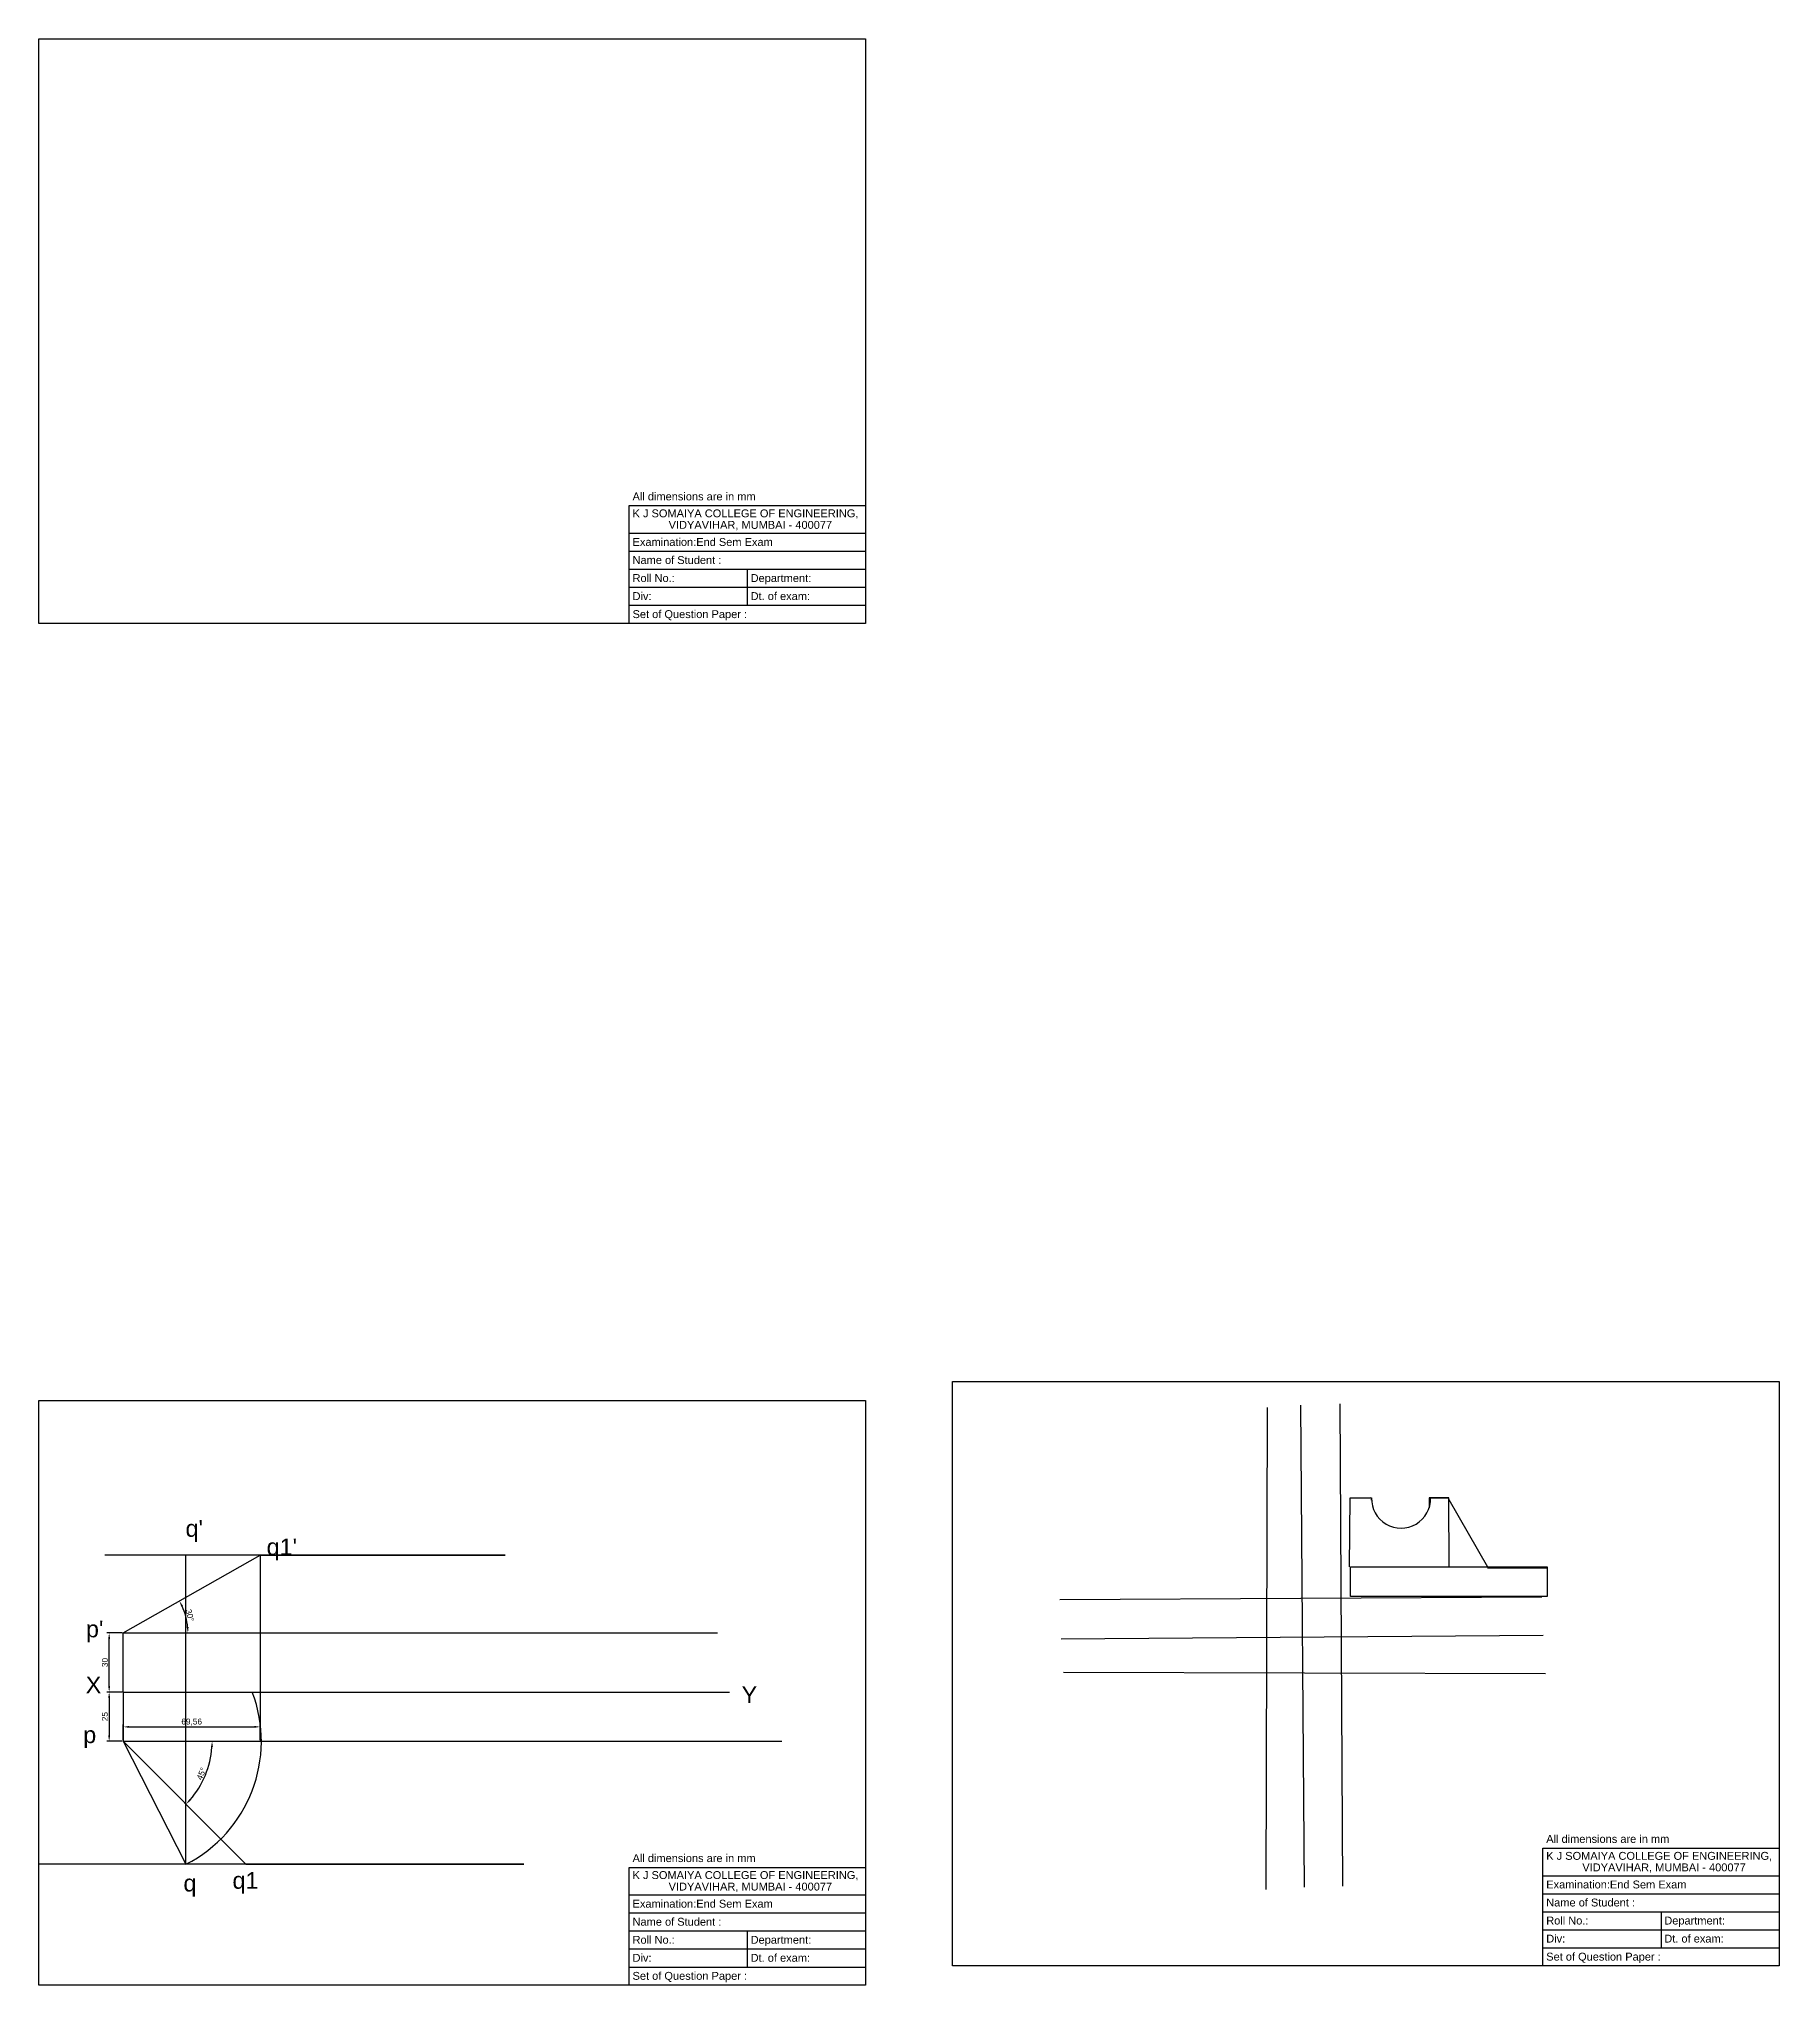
# Model space of a CAD drawing. Header units: millimetres. Extents: x 2649 to 6569, y 570 to 2859.
# Drawn here: x 2670 to 3555, y 1870 to 2859 of the extents above; entities that cross this region are included whole.
import ezdxf

# ---------------------------------------------------------------- set-up
doc = ezdxf.new("R2010")
doc.units = ezdxf.units.MM
doc.styles.get("Standard").update_dxf_attribs({"font": 'arial.ttf', "height": 3.5})
doc.dimstyles.new('ISO-25', dxfattribs={"dimtxt": 3, "dimasz": 3, "dimexe": 1.25, "dimexo": 0.625, "dimtad": 1, "dimtxsty": 'Standard', "dimcen": 2.5, "dimadec": 0, "dimazin": 0, "dimtfac": 1, "dimtmove": 0, "dimatfit": 3, "dimfxl": 1, "dimarcsym": 0})

# ---------------------------------------------------------------- blocks, each defined once
blk = doc.blocks.new('*D1')
at = {"color": 0, "lineweight": -2, "transparency": 16777216}
for p, q in [((2712.4, 2049.11), (2704.63, 2049.11)), ((2705.88, 2022.11), (2705.88, 2046.11)), ((2712.4, 2019.11), (2704.63, 2019.11))]:
    blk.add_line(p, q, dxfattribs=at)
for points in [[(2705.38, 2046.11), (2706.38, 2046.11), (2705.88, 2049.11)], [(2705.38, 2022.11), (2706.38, 2022.11), (2705.88, 2019.11)]]:
    blk.add_solid(points, dxfattribs=at)
at = {"layer": 'Defpoints', "color": 0, "lineweight": -2, "transparency": 16777216}
for p in [(2705.88, 2049.11), (2713.03, 2049.11), (2713.03, 2019.11)]:
    blk.add_point(p, dxfattribs=at)
at = {"color": 0, "transparency": 16777216, "insert": (2703.72, 2034.11), "char_height": 3, "attachment_point": 5, "rotation": 90}
blk.add_mtext('30', dxfattribs=at)
blk = doc.blocks.new('*D2')
at = {"color": 0, "lineweight": -2, "transparency": 16777216}
for p, q in [((2712.4, 2019.11), (2704.63, 2019.11)), ((2705.88, 2016.11), (2705.88, 1997.11)), ((2712.4, 1994.11), (2704.63, 1994.11))]:
    blk.add_line(p, q, dxfattribs=at)
for points in [[(2705.38, 2016.11), (2706.38, 2016.11), (2705.88, 2019.11)], [(2705.38, 1997.11), (2706.38, 1997.11), (2705.88, 1994.11)]]:
    blk.add_solid(points, dxfattribs=at)
at = {"layer": 'Defpoints', "color": 0, "lineweight": -2, "transparency": 16777216}
for p in [(2713.03, 2019.11), (2705.88, 1994.11), (2713.03, 1994.11)]:
    blk.add_point(p, dxfattribs=at)
at = {"color": 0, "transparency": 16777216, "insert": (2703.72, 2006.61), "char_height": 3, "attachment_point": 5, "rotation": 90}
blk.add_mtext('25', dxfattribs=at)
blk = doc.blocks.new('*D3')
at = {"color": 0, "lineweight": -2, "transparency": 16777216}
blk.add_arc((2713.03, 2049.11), 32.87, 5.23125, 24.36637, dxfattribs=at)
for points in [[(2742.52, 2062.45), (2743.41, 2062.9), (2741.61, 2065.35)], [(2746.26, 2052.13), (2745.26, 2052.09), (2745.9, 2049.11)]]:
    blk.add_solid(points, dxfattribs=at)
at = {"layer": 'Defpoints', "color": 0, "lineweight": -2, "transparency": 16777216}
for p in [(2782.59, 2088.62), (2713.03, 2049.11), (2713.03, 2049.11), (2745.41, 2054.74), (3014.95, 2049.11)]:
    blk.add_point(p, dxfattribs=at)
at = {"color": 0, "transparency": 16777216, "insert": (2746.89, 2058.06), "char_height": 3, "attachment_point": 5, "rotation": 284.79881}
blk.add_mtext('30°', dxfattribs=at)
blk = doc.blocks.new('*D4')
at = {"color": 0, "lineweight": -2, "transparency": 16777216}
blk.add_arc((2713.03, 1994.11), 45.18, 318.69984, 356.19482, dxfattribs=at)
for points in [[(2757.61, 1991.13), (2758.61, 1991.1), (2758.21, 1994.11)], [(2747.33, 1963.95), (2746.61, 1964.63), (2744.92, 1962.11)]]:
    blk.add_solid(points, dxfattribs=at)
at = {"layer": 'Defpoints', "color": 0, "lineweight": -2, "transparency": 16777216}
for p in [(2713.03, 1994.11), (2713.03, 1994.11), (3047.71, 1994.11), (2752.13, 1971.47), (2775.31, 1931.6)]:
    blk.add_point(p, dxfattribs=at)
at = {"color": 0, "transparency": 16777216, "insert": (2752.77, 1977.61), "char_height": 3, "attachment_point": 5, "rotation": 67.44733}
blk.add_mtext('45°', dxfattribs=at)
blk = doc.blocks.new('*D5')
at = {"color": 0, "lineweight": -2, "transparency": 16777216}
for p, q in [((2713.03, 1994.74), (2713.03, 2002.65)), ((2716.03, 2001.4), (2779.59, 2001.4)), ((2782.59, 1994.74), (2782.59, 2002.65))]:
    blk.add_line(p, q, dxfattribs=at)
for points in [[(2716.03, 2001.9), (2716.03, 2000.9), (2713.03, 2001.4)], [(2779.59, 2001.9), (2779.59, 2000.9), (2782.59, 2001.4)]]:
    blk.add_solid(points, dxfattribs=at)
at = {"layer": 'Defpoints', "color": 0, "lineweight": -2, "transparency": 16777216}
for p in [(2782.59, 2001.4), (2713.03, 1994.11), (2782.59, 1994.11)]:
    blk.add_point(p, dxfattribs=at)
at = {"color": 0, "transparency": 16777216, "insert": (2747.81, 2003.83), "char_height": 3, "attachment_point": 5}
blk.add_mtext('69,56', dxfattribs=at)

msp = doc.modelspace()

# ---------------------------------------------------------------- linework, layer by layer
at = {"transparency": 33554687}
for p, q in [((2670.181, 2859.184), (3090.181, 2859.184)), ((2670.181, 2562.184), (2670.181, 2859.184)), ((3090.181, 2859.184), (3090.181, 2562.184)), ((2970.181, 2622.007), (3090.181, 2622.007)), ((2970.181, 2562.184), (2970.181, 2622.007)), ((2970.181, 2608.017), (3090.181, 2608.017)), ((2970.181, 2598.85), (3090.181, 2598.85)), ((2970.181, 2589.684), (3090.181, 2589.684)), ((3030.181, 2589.684), (3030.181, 2571.35)), ((2970.181, 2580.517), (3090.181, 2580.517)), ((3090.181, 2562.184), (2670.181, 2562.184)), ((2970.181, 2571.35), (3090.181, 2571.35)), ((3090.181, 2562.184), (2970.181, 2562.184))]:
    msp.add_line(p, q, dxfattribs=at)
for p, q in [((3134.508, 2176.954), (3554.508, 2176.954)), ((3134.508, 1879.954), (3134.508, 2176.954)), ((3554.508, 2176.954), (3554.508, 1879.954)), ((2670.181, 2167.189), (3090.181, 2167.189)), ((2670.181, 1870.189), (2670.181, 2167.189)), ((3090.181, 2167.189), (3090.181, 1870.189)), ((3294.384, 2163.718), (3293.763, 1918.719)), ((3311.309, 2164.926), (3313.152, 1919.933)), ((3331.255, 2165.53), (3332.602, 1920.534)), ((3336.21, 2082.773), (3336.511, 2117.772)), ((3336.511, 2117.772), (3347.394, 2117.773)), ((3336.98, 2117.778), (3346.978, 2117.974)), ((3346.978, 2117.974), (3346.977, 2117.773)), ((3346.99, 2117.009), (3347.393, 2117.02)), ((3376.643, 2117.778), (3376.641, 2112.717)), ((3386.643, 2117.778), (3376.643, 2117.778)), ((3376.643, 2117.776), (3386.511, 2117.777)), ((3386.511, 2117.777), (3386.643, 2082.777)), ((3386.643, 2117.009), (3406.277, 2082.773)), ((2907.059, 2088.624), (2703.739, 2088.624)), ((2713.028, 2049.112), (2782.589, 2088.624)), ((2744.909, 1931.597), (2744.909, 2088.624)), ((2782.589, 2088.624), (2907.059, 2088.624)), ((2782.589, 2088.624), (2782.589, 1994.112)), ((3362.365, 2082.673), (3362.367, 2082.439)), ((3386.258, 2082.773), (3406.258, 2082.773)), ((3436.305, 2082.004), (3406.305, 2082.004)), ((3189.019, 2066.095), (3434.016, 2067.442)), ((2713.028, 2019.112), (2713.028, 2049.112)), ((2713.028, 2049.112), (3014.953, 2049.112)), ((3189.623, 2046.148), (3434.616, 2047.991)), ((3190.831, 2029.224), (3435.83, 2028.603)), ((2713.028, 2019.112), (3021.094, 2019.112)), ((2713.028, 2019.112), (2713.028, 1994.112)), ((2713.028, 1994.112), (3047.712, 1994.112)), ((2713.028, 1994.112), (2775.313, 1931.597)), ((2713.028, 1994.112), (2744.909, 1931.597)), ((3434.508, 1939.777), (3554.508, 1939.777)), ((3434.508, 1879.954), (3434.508, 1939.777)), ((2916.673, 1931.597), (2670.181, 1931.597)), ((2775.313, 1931.597), (2916.673, 1931.597)), ((2970.181, 1930.013), (3090.181, 1930.013)), ((2970.181, 1870.189), (2970.181, 1930.013)), ((3554.508, 1934.954), (3554.508, 1879.954)), ((3090.181, 1925.189), (3090.181, 1870.189)), ((3434.508, 1925.787), (3554.508, 1925.787)), ((2970.181, 1916.023), (3090.181, 1916.023)), ((3434.508, 1916.621), (3554.508, 1916.621)), ((2970.181, 1906.856), (3090.181, 1906.856)), ((3434.508, 1907.454), (3554.508, 1907.454)), ((3494.508, 1907.454), (3494.508, 1889.121)), ((2970.181, 1897.689), (3090.181, 1897.689)), ((3030.181, 1897.689), (3030.181, 1879.356)), ((3434.508, 1898.287), (3554.508, 1898.287)), ((3434.508, 1889.121), (3554.508, 1889.121)), ((2970.181, 1888.523), (3090.181, 1888.523)), ((2970.181, 1879.356), (3090.181, 1879.356)), ((3554.508, 1879.954), (3134.508, 1879.954)), ((3554.508, 1879.954), (3434.508, 1879.954)), ((3090.181, 1870.189), (2670.181, 1870.189)), ((3090.181, 1870.189), (2970.181, 1870.189))]:
    msp.add_line(p, q)
msp.add_lwpolyline([(3336.707, 2082.673), (3436.707, 2082.673), (3436.707, 2067.673), (3336.707, 2067.673)], close=True)
for centre, radius, start, end in [((3362.389, 2117.393), 15, 178.548318, 1.469469), ((2713.028, 1994.112), 70.175, 297.020641, 20.870253)]:
    msp.add_arc(centre, radius, start, end)

# ---------------------------------------------------------------- texts
for s, height, p in [('All dimensions are in mm', 4.00791, (2971.859, 2624.689)), ('K J SOMAIYA COLLEGE OF ENGINEERING, ', 4.00791, (2971.859, 2616.082)), ('VIDYAVIHAR, MUMBAI - 400077', 4.00791, (2990.195, 2610.23)), ('Examination:End Sem Exam ', 4.00791, (2971.859, 2601.533)), ('Name of Student : ', 4.00791, (2971.859, 2592.366)), ('Roll No.: ', 4.0079, (2971.859, 2583.2)), ('Department: ', 4.00791, (3031.859, 2583.2)), ('Div: ', 4.0079, (2971.859, 2574.033)), ('Dt. of exam:', 4.00791, (3031.859, 2574.033)), ('Set of Question Paper : ', 4.00791, (2971.859, 2564.866))]:
    msp.add_text(s, height=height, dxfattribs=at).set_placement(p)
for s, height, p in [('All dimensions are in mm', 4.00791, (3436.186, 1942.46)), ('All dimensions are in mm', 4.00791, (2971.859, 1932.695)), ('K J SOMAIYA COLLEGE OF ENGINEERING, ', 4.00791, (3436.186, 1933.852)), ('VIDYAVIHAR, MUMBAI - 400077', 4.00791, (3454.522, 1928)), ('K J SOMAIYA COLLEGE OF ENGINEERING, ', 4.00791, (2971.859, 1924.087)), ('VIDYAVIHAR, MUMBAI - 400077', 4.00791, (2990.195, 1918.235)), ('Examination:End Sem Exam ', 4.00791, (3436.186, 1919.303)), ('Examination:End Sem Exam ', 4.00791, (2971.859, 1909.539)), ('Name of Student : ', 4.00791, (3436.186, 1910.136)), ('Name of Student : ', 4.00791, (2971.859, 1900.372)), ('Roll No.: ', 4.0079, (3436.186, 1900.97)), ('Department: ', 4.00791, (3496.186, 1900.97)), ('Roll No.: ', 4.0079, (2971.859, 1891.205)), ('Department: ', 4.00791, (3031.859, 1891.205)), ('Div: ', 4.0079, (3436.186, 1891.803)), ('Dt. of exam:', 4.00791, (3496.186, 1891.803)), ('Div: ', 4.0079, (2971.859, 1882.039)), ('Dt. of exam:', 4.00791, (3031.859, 1882.039)), ('Set of Question Paper : ', 4.00791, (3436.186, 1882.636)), ('Set of Question Paper : ', 4.00791, (2971.859, 1872.872))]:
    msp.add_text(s, height=height).set_placement(p)
at = {"char_height": 8.5, "attachment_point": 1}
for s, width, heights, insert in [("q'", 19.07881, [0], (2744.684, 2106.499)), (" q1'", 19.07881, [0], (2782.589, 2097.124)), ("p'", 8.5, [7.658], (2694.082, 2055.41)), ('X', 19.07881, [0], (2693.949, 2026.961)), ('Y', 19.07881, [0], (3027.267, 2022.005)), ('p', 19.07881, [0], (2692.703, 2001.648)), ('q', 19.07881, [0], (2743.616, 1926.248)), ('q1', 19.07881, [0], (2768.547, 1927.645))]:
    msp.add_mtext_dynamic_manual_height_columns(s, width=width, gutter_width=42.5, heights=heights, dxfattribs=dict(at, insert=insert))

# ---------------------------------------------------------------- dimensions: what is measured, and where the dimension line sits
for base, line1, line2, picture, middle in [((2745.411, 2054.744), ((2713.028, 2049.112), (2782.589, 2088.624)), ((2713.028, 2049.112), (3014.953, 2049.112)), '*D3', (2746.893, 2058.059)), ((2752.127, 1971.474), ((2713.028, 1994.112), (3047.712, 1994.112)), ((2713.028, 1994.112), (2775.313, 1931.597)), '*D4', (2752.767, 1977.609))]:
    dim = msp.add_angular_dim_2l(base=base, line1=line1, line2=line2, dimstyle='ISO-25')
    dim.commit()
    dim.dimension.update_dxf_attribs({"geometry": picture, "text_midpoint": middle})
for base, p2, picture, middle in [((2705.878, 2049.112), (2713.028, 2049.112), '*D1', (2703.72, 2034.112)), ((2705.878, 1994.112), (2713.028, 1994.112), '*D2', (2703.721, 2006.612))]:
    dim = msp.add_linear_dim(base=base, p1=(2713.028, 2019.112), p2=p2, angle=90, dimstyle='ISO-25')
    dim.commit()
    dim.dimension.update_dxf_attribs({"geometry": picture, "text_midpoint": middle})
dim = msp.add_linear_dim(base=(2782.589, 2001.404), p1=(2713.028, 1994.112), p2=(2782.589, 1994.112), dimstyle='ISO-25')
dim.commit()
dim.dimension.update_dxf_attribs({"geometry": '*D5', "text_midpoint": (2747.808, 2003.831)})

doc.saveas('drawing.dxf')
